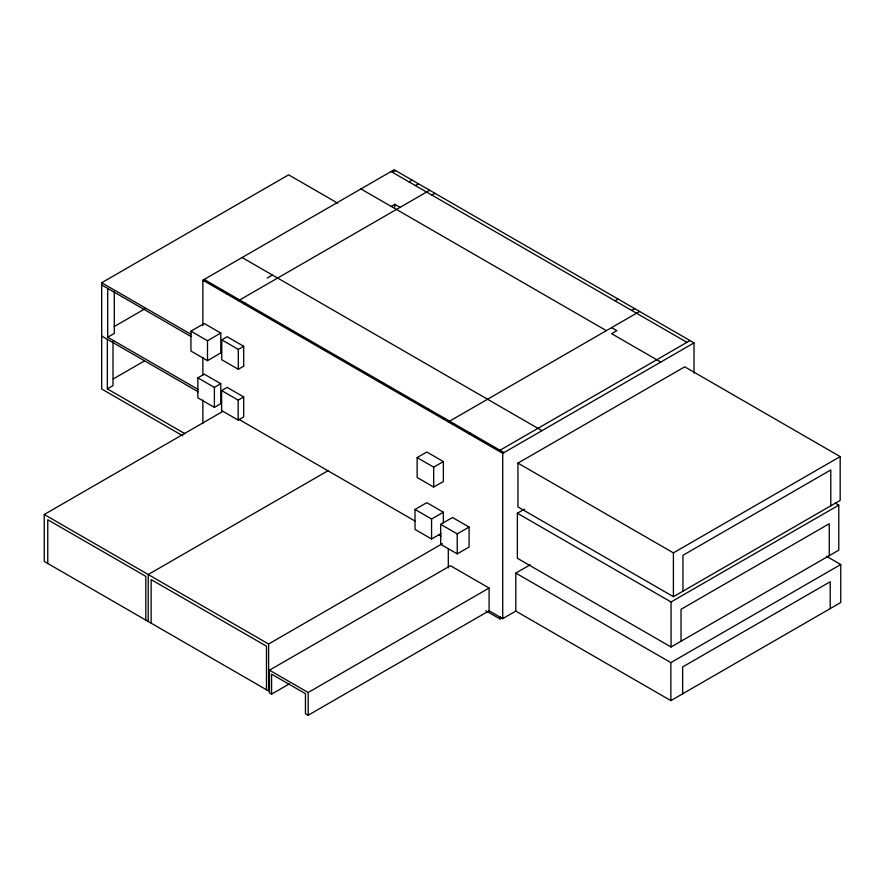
<?xml version="1.0" encoding="UTF-8"?>
<svg xmlns="http://www.w3.org/2000/svg" width="885" height="885" viewBox="0 0 885 885"><rect width="100%" height="100%" fill="white"/><g stroke="black" fill="none" stroke-linecap="round" stroke-linejoin="round"><path stroke-width="1.33" d="M182.697 435.763L101.686 388.991L101.686 282.746L288.621 174.821L337.627 203.119M114.254 326.532L145.184 308.666M202.853 325.658L202.853 280.191L394.146 169.754L694.017 342.882L694.017 373.193M204.236 280.999L205.53 280.246M392.464 172.321L395.529 170.551M107.682 288.41L107.682 337.24L114.298 333.424L114.298 291.375M220.785 290.557L222.08 289.804M409.014 181.879L412.078 180.109M227.135 294.218L228.43 293.466M415.364 185.54L418.428 183.77M267.17 278.056L272.414 275.025M391.203 206.426L394.81 204.335L400.053 207.367M238.386 300.712L429.679 190.264M220.785 352.96L207.499 360.626L190.95 351.068L190.95 331.189L204.236 323.512L220.785 333.07L220.785 353.049M113.324 378.902L144.377 360.969M243.696 303.776L244.99 303.024M431.924 195.098L434.989 193.328M107.35 339.331L107.35 388.88L113.003 385.617L113.003 341.566M190.95 331.189L207.499 340.747L220.785 333.07M243.696 366.18L238.308 369.288L221.759 359.73L221.759 339.851L227.135 336.742L243.696 346.3L243.696 366.279M221.759 339.851L238.308 349.398L243.696 346.3M197.831 377.851L204.236 374.156L220.785 383.703L220.785 403.693L214.38 407.388L197.831 397.83L197.831 377.851L214.38 387.409L220.785 383.703M221.615 390.562L227.135 387.376L243.696 396.934L243.696 416.912L238.176 420.098L221.615 410.54L221.615 390.562L238.176 400.12L243.696 396.934M44.25 514.495L268.598 644.014L268.598 690.986L44.25 561.455L44.25 514.495L222.777 411.425M426.802 409.501L428.097 408.748M615.031 300.823L618.095 299.053M327.937 470.765L148.226 574.52L148.226 621.491M443.363 419.059L444.657 418.306M631.591 310.381L634.656 308.611M448.308 421.913L639.601 311.465M452.523 424.346L453.817 423.594M417.134 457.6L426.802 452.014L443.363 461.572L443.363 481.551L433.683 487.038L417.134 477.48L417.134 457.6L433.683 467.158L443.363 461.572M469.083 433.904L470.377 433.152M499.992 450.255L689.99 340.559M202.853 280.191L502.724 453.319L694.017 342.882M441.007 533.555L431.57 538.998L415.021 529.44L415.021 509.45L426.802 502.647L443.363 512.205L443.363 522.869M517.946 463.12L684.725 366.833L840.175 456.594L840.175 500.401L673.408 596.689L517.946 506.928L517.946 463.12L673.408 552.871L840.175 456.594M415.021 509.45L431.57 519.008L443.363 512.205M440.675 524.34L452.523 517.504L469.083 527.062L469.083 547.041L457.224 553.877L440.675 544.319L440.675 524.34L457.224 533.898L469.083 527.062M268.598 644.014L442.356 543.7M835.197 503.089L838.781 505.147L838.781 550.171L671.051 647.001L517.36 558.269L517.36 513.245L524.506 509.129M269.471 670.177L450.421 565.703L489.106 588.049L489.106 610.783L308.168 715.246L305.447 713.675L305.447 693.685L271.584 674.138L271.584 694.128L269.471 692.911L269.471 670.177L308.168 692.512L489.106 588.049M271.584 694.128L289.439 683.817M826.435 556.256L840.75 564.519L840.75 602.519L670.852 700.61L515.8 611.092L515.8 573.093L530.148 564.807M485.788 610.75L499.992 618.958L502.37 617.586M489.106 610.783L502.724 618.637L515.8 611.092M517.36 513.245L671.051 601.977L838.781 505.147M515.8 573.093L670.852 662.611L840.75 564.519M391.081 171.524L686.926 342.329M611.612 327.627L616.867 330.647L611.612 333.678L660.785 362.065M360.914 188.936L606.369 330.647M242.092 257.535L541.963 430.663M204.147 279.45L504.019 452.578M101.686 282.746L191.038 334.331M101.686 284.948L191.049 336.543M107.682 337.24L198.185 389.488M101.686 336.057L198.174 391.767M238.308 419.014L414.932 521M438.772 534.761L441.161 536.133M107.35 388.88L185.02 433.727M830.794 505.822L830.794 469.957L682.954 555.304L682.954 591.18M830.207 608.603L830.207 581.744L682.634 666.947L682.634 693.807M829.267 555.658L829.267 523.721L681.03 609.3L681.03 641.238M673.408 552.871L673.408 596.689M671.051 601.977L671.051 647.001M670.852 662.611L670.852 700.61M502.724 453.319L502.724 618.637M499.992 616.701L499.992 618.958M457.224 533.898L457.224 553.877M448.308 548.545L448.308 567.882M433.683 467.158L433.683 487.038M431.57 519.008L431.57 538.998M394.81 204.335L394.81 207.101M308.168 692.512L308.168 715.246M266.474 689.758L266.474 646.183L151.136 579.586L151.136 623.173M238.308 349.398L238.308 369.288M238.176 400.12L238.176 420.098M214.38 387.409L214.38 407.388M207.499 340.747L207.499 360.626M202.853 357.341L202.853 375.251M202.853 400.053L202.853 423.472M145.804 620.086L145.804 576.356L47.768 519.749L47.768 563.491"/></g></svg>
